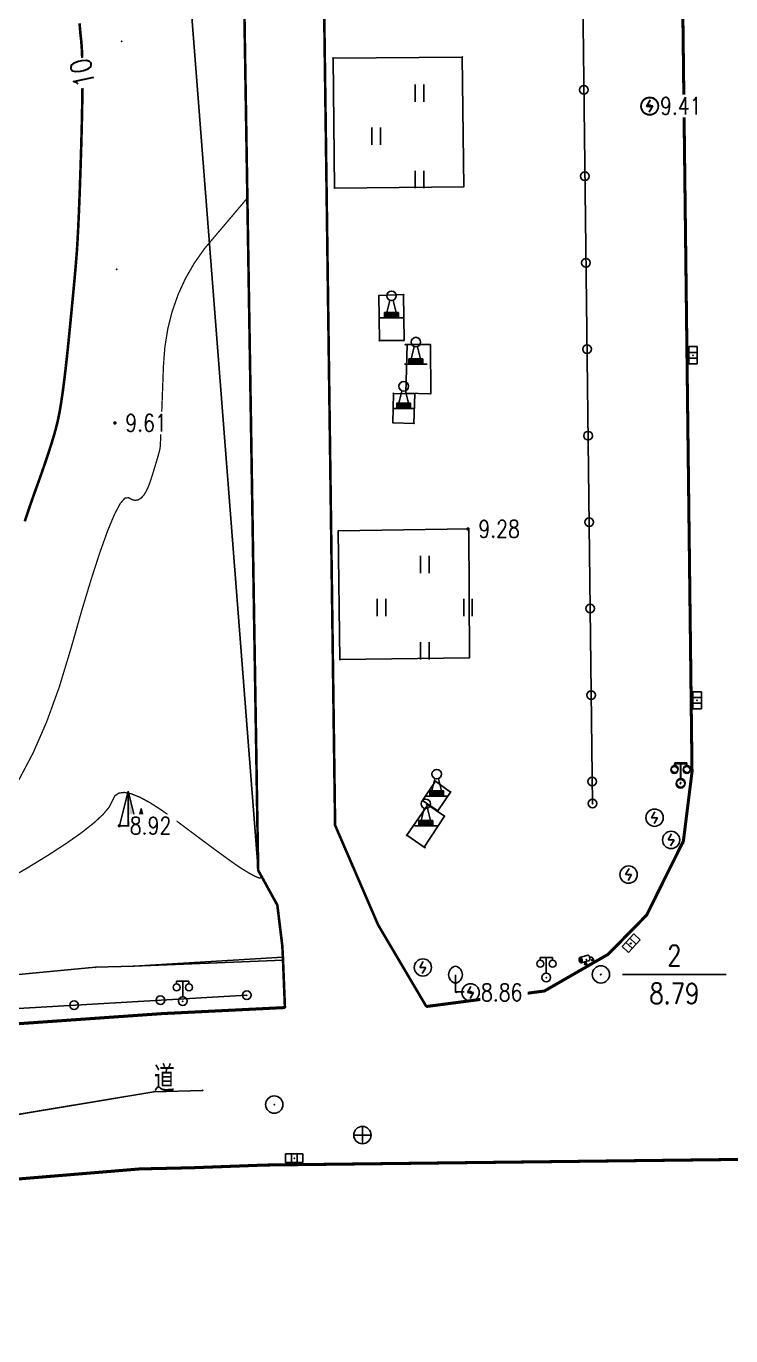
# Model space of a CAD drawing. Extents: x 871 to 1488, y 1110 to 1509.
# Drawn here: x 1171.6 to 1212.3, y 1185 to 1260.7 of the extents above; entities that cross this region are included whole.
import ezdxf
from ezdxf.enums import TextEntityAlignment as Align

# ---------------------------------------------------------------- set-up
doc = ezdxf.new("R2010")
doc.units = 0
doc.header["$LTSCALE"] = 0.5
doc.header["$PDSIZE"] = 0.2
doc.linetypes.add('X3', pattern=[5, 4, -1])
doc.layers.get('0').update_dxf_attribs({"linetype": 'CONTINUOUS'})
doc.layers.add('ASSIST', color=7, linetype='CONTINUOUS', plot=False)
for name, color, linetype in [('COMPONENT', 4, 'CONTINUOUS'), ('DGX', 2, 'CONTINUOUS'), ('DLDW', 11, 'CONTINUOUS'), ('DLSS', 4, 'CONTINUOUS'), ('GCD', 1, 'CONTINUOUS'), ('GXYZ', 2, 'CONTINUOUS'), ('KZD', 1, 'CONTINUOUS'), ('SXSS', 5, 'CONTINUOUS'), ('ZBTZ', 3, 'CONTINUOUS'), ('ZDH', 1, 'CONTINUOUS')]:
    doc.layers.add(name, color=color, linetype=linetype)
doc.styles.add('HZ', font='rs.shx', dxfattribs={"width": 0.8, "bigfont": 'hztxt.shx'})
doc.linetypes.add('1161', pattern='A,0,[149,AAA.SHX,S=0.15,R=0,X=0,Y=0],-1.6', length=1.6)

# ---------------------------------------------------------------- blocks, each defined once
blk = doc.blocks.new('gc097')
for p, q in [((-0.7, 2), (-0.7, 2.3)), ((-0.7, 2.3), (0.7, 2.3)), ((0, 0.5), (0, 2.3)), ((0.7, 2.3), (0.7, 2))]:
    blk.add_line(p, q)
for centre, radius in [((-0.7, 1.6), 0.4), ((0.73, 1.6), 0.4), ((0, 0), 0.5)]:
    blk.add_circle(centre, radius)
blk = doc.blocks.new('gc143')
for p, q in [((0, 1), (0, 2)), ((0, 1), (0, 0)), ((1, 0), (0, 0))]:
    blk.add_line(p, q)
for centre, start, end in [((0.225, 2), 102.68038, 257.31962), ((-0.225, 2), 282.68038, 77.31962)]:
    blk.add_arc(centre, 1.025, start, end)
blk = doc.blocks.new('gcbj0612')
for p, q in [((-0.75, 0.26), (0.16, 0.53)), ((-0.57, -0.34), (0.34, -0.07))]:
    blk.add_line(p, q)
at = {"flags": 128}
for points in [[(-0.73, 0.26), (-0.77, 0.25), (-0.79, 0.23), (-0.81, 0.19), (-0.83, 0.15), (-0.84, 0.1), (-0.84, 0.05), (-0.84, -0.01), (-0.83, -0.07), (-0.81, -0.12), (-0.79, -0.18), (-0.77, -0.23), (-0.74, -0.27), (-0.7, -0.3), (-0.67, -0.33), (-0.63, -0.34), (-0.6, -0.34), (-0.57, -0.34), (-0.54, -0.32), (-0.51, -0.29), (-0.49, -0.25), (-0.48, -0.2), (-0.47, -0.15), (-0.47, -0.1), (-0.48, -0.04), (-0.49, 0.02), (-0.51, 0.07), (-0.54, 0.13), (-0.56, 0.17), (-0.6, 0.21), (-0.63, 0.24), (-0.67, 0.26), (-0.7, 0.27)], [(-0.71, 0.18), (-0.72, 0.17), (-0.75, 0.12), (-0.75, 0.04), (-0.74, -0.06), (-0.7, -0.15), (-0.66, -0.22), (-0.62, -0.25), (-0.6, -0.26), (-0.59, -0.24), (-0.57, -0.2), (-0.56, -0.12), (-0.58, -0.02), (-0.61, 0.08), (-0.66, 0.14), (-0.7, 0.17)]]:
    blk.add_lwpolyline(points, close=True, dxfattribs=at)
blk.add_lwpolyline([(0.3, -0.08), (0.33, -0.07), (0.36, -0.05), (0.38, -0.02), (0.4, 0.02), (0.41, 0.07), (0.42, 0.12), (0.41, 0.18), (0.41, 0.23), (0.39, 0.29), (0.37, 0.35), (0.35, 0.4), (0.32, 0.44), (0.28, 0.48), (0.25, 0.51), (0.21, 0.52), (0.18, 0.53), (0.15, 0.52)], dxfattribs=at)
at = {"extrusion": (0, 0, -1), "flags": 128}
blk.add_lwpolyline([(-0.4, 0.25), (-0.51, 0.28), (-0.61, 0.29), (-0.69, 0.27), (-0.77, 0.2), (-0.81, 0.09), (-0.82, -0.01), (-0.8, -0.06), (-0.76, -0.08), (-0.7, -0.09), (-0.64, -0.09), (-0.59, -0.07), (-0.57, -0.04), (-0.59, -0.01), (-0.63, 0.02), (-0.69, 0.03), (-0.75, 0.03), (-0.79, 0.02), (-0.84, -0.01), (-0.89, -0.1), (-0.91, -0.19), (-0.9, -0.29), (-0.87, -0.38)], dxfattribs=at)
blk.add_lwpolyline([(-0.09, -0.2), (-0.22, -0.54), (0.05, -0.54)], close=True)
blk = doc.blocks.new('*U25')
at = {"linetype": 'Continuous'}
for points in [[(1.33, 1.33), (2, 0), (1, 4)], [(1.33, 1.33), (1, 4), (1, 0)], [(1.33, 1.33), (1, 0), (2, 0)]]:
    blk.add_solid(points, dxfattribs=at)
blk = doc.blocks.new('*U24')
at = {"linetype": 'Continuous'}
for points in [[(2.67, 0.67), (2.5, 2), (2.5, 0)], [(2.67, 0.67), (3, 0), (2.5, 2)], [(2.67, 0.67), (2.5, 0), (3, 0)]]:
    blk.add_solid(points, dxfattribs=at)
blk = doc.blocks.new('gc021')
for p, q in [((2, 0), (1, 4)), ((1, 4), (1, 0)), ((2.5, 0), (2.5, 2)), ((2.5, 2), (3, 0)), ((1, 0), (2, 0)), ((3, 0), (2.5, 0))]:
    blk.add_line(p, q)
for points in [[(0, 0), (1, 4)], [(1, 4), (1, 0), (2, 0)], [(2.5, 2), (2, 0), (2.5, 0)], [(0, 0), (1, 0)]]:
    blk.add_lwpolyline(points)
at = {"linetype": 'Continuous'}
for name in ['*U25', '*U24']:
    blk.add_blockref(name, (0, 0), dxfattribs=at)
blk = doc.blocks.new('gc041')
for p, q in [((-1, 0.5), (1, 0.5)), ((-1, -0.5), (-1, 0.5)), ((-0.33, 0.5), (-0.33, -0.5)), ((0.33, 0.5), (0.33, -0.5)), ((1, 0.5), (1, -0.5)), ((1, -0.5), (-1, -0.5))]:
    blk.add_line(p, q)
blk = doc.blocks.new('gc050')
for p, q in [((-0.35, 0), (0.05, 0.69)), ((-0.35, 0), (0.35, 0)), ((0.35, 0), (-0.06, -0.69))]:
    blk.add_line(p, q)
blk.add_circle((0, 0), 1)
blk = doc.blocks.new('gc043')
for p, q in [((-1, 0), (1, 0)), ((0, -1), (0, 1))]:
    blk.add_line(p, q)
blk.add_circle((0, 0), 1)
blk = doc.blocks.new('gc188')
blk.add_circle((0, 0), 1)
blk = doc.blocks.new('gc170')
at = {"linetype": 'Continuous'}
blk.add_circle((0, 0), 0.5, dxfattribs=at)
blk = doc.blocks.new('GC200')
at = {"linetype": 'Continuous', "const_width": 0.2, "flags": 128}
blk.add_lwpolyline([(-0.1, 0, 1), (0.1, 0, 1)], format="xyb", close=True, dxfattribs=at)
blk = doc.blocks.new('gc257')
blk.add_circle((0, 0), 1)
blk.add_point((0, 0))
blk = doc.blocks.new('*U35')
at = {"linetype": 'Continuous'}
for points in [[(0, 0.3), (0.8, 0.6), (-0.8, 0.6)], [(0, 0.3), (-0.8, 0.6), (-0.8, 0)], [(0, 0.3), (-0.8, 0), (0.8, 0)], [(0, 0.3), (0.8, 0), (0.8, 0.6)]]:
    blk.add_solid(points, dxfattribs=at)
blk = doc.blocks.new('gc107')
for points in [[(-0.55, 0.6), (-0.2, 2)], [(0.55, 0.6), (0.2, 2)], [(-1.3, 0), (-0.8, 0), (0.8, 0), (1.3, 0)], [(-0.8, 0), (-0.8, 0.6), (0.8, 0.6), (0.8, 0)]]:
    blk.add_lwpolyline(points)
blk.add_circle((0, 2.55), 0.55)
at = {"linetype": 'Continuous'}
blk.add_blockref('*U35', (0, 0), dxfattribs=at)
blk = doc.blocks.new('gc323')
at = {"flags": 128}
for points in [[(-0.5, 0), (-0.5, 2)], [(0.5, 0), (0.5, 2)]]:
    blk.add_lwpolyline(points, dxfattribs=at)

msp = doc.modelspace()

# ---------------------------------------------------------------- linework, layer by layer
at = {"linetype": 'Continuous'}
for p, q in [((1178.94, 1199.1, 8.559), (1133.638, 1191.526, 7.721)), ((1181.764, 1199.176, 8.611), (1178.94, 1199.1, 8.559))]:
    msp.add_line(p, q, dxfattribs=at)
at = {"linetype": 'Continuous', "flags": 128}
msp.add_lwpolyline([(1082.553, 1177.399), (1093.084, 1183.61), (1097.727, 1185.738), (1111.746, 1191.85), (1126.595, 1197.081), (1146.073, 1202.148), (1165.386, 1205.312), (1167.667, 1205.546), (1175.568, 1206.294), (1177.785, 1206.359), (1186.402, 1206.876), (1186.366, 1207.546), (1186.08, 1209.889), (1184.971, 1211.903), (1179.461, 1282.832), (1164.702, 1295.398), (1155.817, 1299.009), (1144.225, 1294.882), (1134.461, 1294.147), (1134.378, 1289.023), (1013.46, 1281.421)], dxfattribs=at)
at = {"linetype": 'Continuous', "elevation": 6.579, "flags": 128}
msp.add_lwpolyline([(984.029, 1119.173), (1012.444, 1129.25), (1030.348, 1138.236), (1047.644, 1148.317), (1073.631, 1163.367), (1094.294, 1175.843), (1133.638, 1191.526), (1178.94, 1199.1)], dxfattribs=at)
at = {"layer": 'ASSIST', "linetype": 'Continuous'}
msp.add_line((1201.996, 1407.02, 10.455), (1204.305, 1215.763, 9.162), dxfattribs=at)
at = {"layer": 'ASSIST', "linetype": 'Continuous', "flags": 128}
msp.add_lwpolyline([(1184.308, 1204.68), (1168.44, 1203.757), (1156.182, 1202.202), (1134.584, 1197.536), (1116.772, 1191.72), (1099.193, 1184.421), (1083.281, 1176.008), (1040.024, 1150.262), (1027.522, 1142.806), (1010.628, 1134.32), (1003.011, 1131.101)], dxfattribs=at)
at = {"layer": 'DGX', "color": 3, "linetype": 'Continuous', "const_width": 0.15, "elevation": 10, "flags": 128}
msp.add_lwpolyline([(1174.642, 1260.877), (1174.669, 1260.55), (1174.7, 1260.224), (1174.735, 1259.898), (1174.768, 1259.517), (1174.791, 1259.027), (1174.805, 1258.426), (1174.81, 1257.717), (1174.806, 1256.897), (1174.793, 1255.968), (1174.771, 1254.928), (1174.74, 1253.779), (1174.704, 1252.624), (1174.668, 1251.566), (1174.633, 1250.605), (1174.597, 1249.742), (1174.562, 1248.975), (1174.526, 1248.305), (1174.491, 1247.733), (1174.455, 1247.258), (1174.417, 1246.807), (1174.373, 1246.308), (1174.323, 1245.759), (1174.267, 1245.162), (1174.205, 1244.517), (1174.138, 1243.822), (1174.065, 1243.079), (1173.986, 1242.287), (1173.904, 1241.502), (1173.823, 1240.78), (1173.743, 1240.12), (1173.664, 1239.523), (1173.585, 1238.988), (1173.508, 1238.516), (1173.43, 1238.106), (1173.354, 1237.759), (1173.267, 1237.42), (1173.159, 1237.034), (1173.028, 1236.602), (1172.875, 1236.124), (1172.701, 1235.599), (1172.504, 1235.027), (1172.286, 1234.409), (1172.045, 1233.745), (1171.778, 1232.984), (1171.477, 1232.078)], dxfattribs=at)
at = {"layer": 'DGX', "linetype": 'Continuous', "const_width": 0.075, "flags": 128}
for points, elevation in [([(1184.347, 1250.774), (1181.878, 1247.859), (1181.28, 1247.011), (1180.767, 1246.121), (1180.341, 1245.191), (1180, 1244.22), (1179.745, 1243.207), (1179.576, 1242.154), (1179.493, 1241.059), (1179.455, 1240.01), (1179.421, 1239.092), (1179.391, 1238.306), (1179.365, 1237.651), (1179.343, 1237.128), (1179.326, 1236.737), (1179.312, 1236.477), (1179.303, 1236.349), (1179.289, 1236.265), (1179.259, 1236.139), (1179.215, 1235.97), (1179.155, 1235.758), (1179.08, 1235.503), (1178.99, 1235.206), (1178.886, 1234.866), (1178.766, 1234.483), (1178.634, 1234.113), (1178.495, 1233.812), (1178.348, 1233.579), (1178.193, 1233.415), (1178.029, 1233.319), (1177.858, 1233.291), (1177.679, 1233.332), (1177.492, 1233.442), (1177.273, 1233.431), (1176.996, 1233.111), (1176.663, 1232.483), (1176.272, 1231.545), (1175.825, 1230.299), (1175.32, 1228.744), (1174.758, 1226.88), (1174.14, 1224.707), (1173.466, 1222.487), (1172.739, 1220.482), (1171.96, 1218.692), (1171.127, 1217.116)], 9.5), ([(1185.187, 1211.51), (1185.157, 1211.485), (1185.094, 1211.462), (1185.023, 1211.462), (1184.944, 1211.486), (1184.856, 1211.525), (1184.759, 1211.572), (1184.652, 1211.627), (1184.537, 1211.69), (1184.412, 1211.761), (1184.277, 1211.841), (1184.134, 1211.929), (1183.981, 1212.024), (1183.783, 1212.156), (1183.504, 1212.35), (1183.145, 1212.608), (1182.704, 1212.929), (1182.183, 1213.312), (1181.581, 1213.759), (1180.898, 1214.27), (1180.134, 1214.843), (1179.375, 1215.389), (1178.704, 1215.818), (1178.122, 1216.131), (1177.63, 1216.326), (1177.226, 1216.404), (1176.911, 1216.365), (1176.686, 1216.21), (1176.549, 1215.937), (1176.37, 1215.573), (1176.015, 1215.145), (1175.486, 1214.652), (1174.782, 1214.095), (1173.903, 1213.473), (1172.849, 1212.787), (1171.621, 1212.036), (1170.217, 1211.22)], 9)]:
    msp.add_lwpolyline(points, dxfattribs=dict(at, elevation=elevation))
at = {"layer": 'DLDW', "linetype": 'Continuous', "flags": 128}
for points, elevation in [([(1193.382, 1245.195), (1191.956, 1245.129), (1191.981, 1242.526), (1193.408, 1242.54)], 9.429), ([(1193.491, 1242.297), (1194.929, 1242.304), (1194.953, 1239.456), (1193.506, 1239.495), (1193.581, 1242.295)], 9.403), ([(1192.797, 1239.479), (1194.024, 1239.446), (1193.979, 1237.744), (1192.752, 1237.777)], 9.385), ([(1196.103, 1216.428), (1195.233, 1217.046), (1194.483, 1215.935), (1195.364, 1215.34)], 9.135), ([(1195.741, 1215.032), (1194.562, 1213.241), (1193.567, 1213.928), (1194.785, 1215.692)], 9.109)]:
    msp.add_lwpolyline(points, close=True, dxfattribs=dict(at, elevation=elevation))
at = {"layer": 'DLSS', "linetype": 'Continuous', "const_width": 0.175, "flags": 128}
for points, elevation in [([(1194.696, 1204.024), (1201.524, 1204.922), (1205.206, 1207.041), (1207.436, 1209.312), (1209.563, 1213.599), (1210.06, 1217.588), (1207.856, 1399.647), (1206.044, 1409.589), (1198.49, 1413.529), (1019.16, 1436.77), (975.601, 1446.477)], 8.659), ([(988.427, 1127.787), (990.788, 1125.904), (993.922, 1126.963), (1010.814, 1133.51), (1020.926, 1138.3), (1028.106, 1142.098), (1034.318, 1145.718), (1048.748, 1154.336), (1068.018, 1165.828), (1083.626, 1175.112), (1098.724, 1183.13), (1116.228, 1190.601), (1137.489, 1197.31), (1156.314, 1201.233), (1168.71, 1202.862), (1179.428, 1203.615), (1186.519, 1203.964)], 6.63)]:
    msp.add_lwpolyline(points, dxfattribs=dict(at, elevation=elevation))
at = {"layer": 'DLSS', "linetype": 'X3', "const_width": 0.15, "elevation": 12.485, "flags": 128}
msp.add_lwpolyline([(1135.595, 1306.947), (1151.52, 1304.439), (1156.923, 1303.174), (1166.733, 1299.695), (1183.315, 1286.098), (1188.563, 1278.424), (1189.42, 1214.506), (1191.911, 1208.738), (1194.696, 1204.024)], dxfattribs=at)
at = {"layer": 'DLSS', "linetype": 'X3', "const_width": 0.15}
msp.add_lwpolyline([(1134.461, 1294.147), (1144.225, 1294.882), (1155.817, 1299.009), (1164.702, 1295.398), (1179.461, 1282.832), (1183.929, 1276.782), (1184.971, 1211.903), (1186.08, 1209.889), (1186.366, 1207.546), (1186.402, 1206.876), (1186.519, 1203.964)], dxfattribs=at)
at = {"layer": 'DLSS', "linetype": 'Continuous', "const_width": 0.175, "flags": 128}
msp.add_lwpolyline([(1460.277, 1198.106), (1405.34, 1197.459), (1185.349, 1194.858), (1181.212, 1194.703), (1178.117, 1194.633), (1169.906, 1193.953), (1160.637, 1192.83), (1153.465, 1191.634), (1141.842, 1189.126), (1126.802, 1184.815), (1111.381, 1179.02), (1097.346, 1172.431), (1084.597, 1165.251), (1072.904, 1158.293), (1053.386, 1146.695), (1039.51, 1138.393), (1032.835, 1134.456), (1024.771, 1130.123), (1023.394, 1129.439), (1014.663, 1125.383), (996.71, 1118.233), (983.054, 1114.358), (961.326, 1109.88)], dxfattribs=at)
at = {"layer": 'KZD', "linetype": 'Continuous'}
msp.add_line((1206.039, 1205.879), (1212.039, 1205.879), dxfattribs=at)
at = {"layer": 'ZBTZ', "linetype": '1161', "flags": 128}
for points, elevation in [([(1020.284, 1434.36), (1018.846, 1434.635), (975.761, 1445.017), (974.599, 1444.021), (976.622, 1297.17), (976.667, 1293.433), (977.082, 1260.359), (977.14, 1247.885), (987.302, 1248.093), (987.563, 1239.875), (979.366, 1239.67), (963.969, 1239.285), (964.736, 1230.673), (962.422, 1230.467), (963.264, 1211.145), (964.031, 1187.555), (968.129, 1164.597), (978.887, 1142.015), (988.427, 1127.787), (1013.14, 1137.603), (1027.097, 1144.743), (1039.656, 1152.3), (1045.268, 1155.482), (1064.515, 1166.983), (1082.553, 1177.399), (1093.084, 1183.61), (1097.727, 1185.738), (1111.746, 1191.85), (1126.595, 1197.081), (1146.073, 1202.148), (1165.386, 1205.312), (1167.667, 1205.546), (1175.568, 1206.294), (1177.785, 1206.359), (1186.409, 1206.705), (1186.366, 1207.546), (1186.08, 1209.889), (1184.971, 1211.903), (1183.929, 1276.782), (1179.461, 1282.832), (1164.702, 1295.398), (1155.817, 1299.009), (1144.225, 1294.882), (1134.461, 1294.147), (1134.378, 1289.023), (1013.46, 1281.421), (1013.743, 1298.844), (1014.262, 1308.48), (1011.575, 1356.136), (1013.259, 1381.339), (1018.608, 1422.274), (1020.284, 1434.36), (975.761, 1445.017)], 10.434), ([(1189.301, 1258.861), (1196.777, 1258.919), (1196.86, 1251.425), (1189.384, 1251.342)], 9.57), ([(1197.153, 1231.637), (1197.191, 1224.187), (1189.702, 1224.09), (1189.606, 1231.539)], 9.266)]:
    msp.add_lwpolyline(points, close=True, dxfattribs=dict(at, elevation=elevation))
at = {"layer": 'ZDH', "linetype": 'Continuous'}
for p in [(1177.073, 1259.836, 9.723), (1189.301, 1258.861, 9.57), (1196.777, 1258.919, 9.488), (1207.609, 1256.075, 9.381), (1207.613, 1256.099, 9.407), (1196.86, 1251.425, 9.438), (1176.79, 1246.657, 9.709), (1191.956, 1245.129, 9.456), (1193.382, 1245.195, 9.429), (1191.981, 1242.526, 9.421), (1193.491, 1242.297, 9.403), (1194.929, 1242.304, 9.389), (1210.117, 1241.681, 9.146), (1192.797, 1239.479, 9.385), (1193.506, 1239.495, 9.4), (1194.953, 1239.456, 9.343), (1176.686, 1237.769, 9.612), (1193.979, 1237.744, 9.355), (1197.105, 1231.641, 9.279), (1197.153, 1231.637, 9.266), (1189.702, 1224.09, 9.286), (1197.191, 1224.187, 9.256), (1210.355, 1221.73, 9.011), (1195.233, 1217.046, 9.157), (1209.411, 1216.96, 9.052), (1210.06, 1217.588, 8.968), (1210.061, 1217.584, 8.926), (1196.103, 1216.428, 9.135), (1209.389, 1216.902, 9.059), (1194.483, 1215.935, 9.137), (1194.721, 1215.714, 9.142), (1204.305, 1215.763, 9.162), (1195.337, 1215.34, 9.118), (1195.741, 1215.032, 9.109), (1207.894, 1214.943, 9.089), (1176.949, 1214.481, 8.917), (1189.42, 1214.506, 9.116), (1193.567, 1213.928, 9.085), (1193.596, 1213.926, 9.069), (1194.562, 1213.241, 9.035), (1194.614, 1213.212, 9.024), (1208.853, 1213.656, 9.062), (1209.563, 1213.458, 8.943), (1184.971, 1211.903, 9.021), (1206.39, 1211.629, 8.991), (1206.392, 1211.651, 9.027), (1186.08, 1209.889, 8.945), (1191.911, 1208.738, 8.843), (1207.436, 1209.312, 8.87), (1186.366, 1207.546, 8.806), (1206.5, 1207.664, 8.793), (1206.535, 1207.686, 8.824), (1177.785, 1206.359, 8.602), (1186.402, 1206.876, 8.712), (1203.946, 1206.73, 8.881), (1205.206, 1207.041, 8.825), (1175.568, 1206.294, 8.524), (1194.494, 1206.282, 8.821), (1201.634, 1205.701, 8.867), (1204.785, 1205.876, 8.793), (1204.789, 1205.879, 9.063), (1204.789, 1205.879, 9.075), (1204.789, 1205.879, 9.083), (1204.789, 1205.879, 8.842), (1204.789, 1205.879, 8.933), (1204.791, 1205.886, 8.788), (1196.384, 1204.865, 8.831), (1196.455, 1204.836, 8.785), (1197.253, 1204.841, 8.858), (1197.282, 1204.848, 8.822), (1201.524, 1204.922, 8.739), (1180.607, 1204.333, 8.627), (1184.308, 1204.68, 8.664), (1179.428, 1203.615, 8.522), (1186.519, 1203.964, 8.576), (1194.696, 1204.024, 8.659), (1178.94, 1199.1, 8.559), (1181.764, 1199.176, 8.611), (1185.901, 1198.357, 8.641), (1191, 1196.588, 8.65), (1187.06, 1195.255, 8.58), (1178.117, 1194.633, 8.476), (1181.212, 1194.703, 8.498), (1185.349, 1194.858, 8.537)]:
    msp.add_point(p, dxfattribs=at)

# ---------------------------------------------------------------- block references
at = {"layer": 'COMPONENT', "linetype": 'Continuous', "xscale": 0.5, "yscale": 0.5}
msp.add_blockref('gcbj0612', (1203.946, 1206.73, 9.102), dxfattribs=at)
at = {"layer": 'DLDW', "linetype": 'Continuous', "xscale": 0.5, "yscale": 0.5}
for name, p in [('gc107', (1192.682, 1243.847)), ('gc107', (1194.092, 1241.169)), ('gc107', (1193.388, 1238.611)), ('gc107', (1195.296, 1216.187)), ('gc097', (1209.389, 1216.902, 9.059)), ('gc097', (1209.411, 1216.96, 9.052)), ('gc021', (1176.949, 1214.481, 8.917)), ('gc107', (1194.664, 1214.473)), ('gc097', (1201.634, 1205.701, 8.867)), ('gc097', (1180.607, 1204.333, 8.627))]:
    msp.add_blockref(name, p, dxfattribs=at)
at = {"layer": 'GXYZ', "linetype": 'Continuous', "xscale": 0.5, "yscale": 0.5}
for name, p in [('gc050', (1207.609, 1256.075, 9.381)), ('gc050', (1207.613, 1256.099, 9.407)), ('gc050', (1207.894, 1214.943, 9.089)), ('gc050', (1208.853, 1213.656, 9.062)), ('gc050', (1206.392, 1211.651, 9.027)), ('gc050', (1194.494, 1206.282, 8.821)), ('gc050', (1197.253, 1204.841, 8.858)), ('gc188', (1185.901, 1198.357, 8.641)), ('gc043', (1191, 1196.588, 8.65)), ('gc041', (1187.06, 1195.255, 8.58))]:
    msp.add_blockref(name, p, dxfattribs=at)
at = {"layer": 'GXYZ', "linetype": 'Continuous'}
for p, xscale, yscale, rotation in [((1210.117, 1241.681, 9.146), 0.5, 0.5, 90), ((1210.355, 1221.73, 9.011), 0.5, 0.5, 90), ((1206.535, 1207.686, 8.824), 0.4999999999999811, 0.500000000000023, 47.5672999071182)]:
    msp.add_blockref('gc041', p, dxfattribs=dict(at, xscale=xscale, yscale=yscale, rotation=rotation))
at = {"layer": 'KZD', "linetype": 'Continuous', "xscale": 0.5, "yscale": 0.5}
msp.add_blockref('gc257', (1204.789, 1205.879, 8.792), dxfattribs=at)
at = {"layer": 'ZBTZ', "linetype": 'Continuous', "xscale": 0.5, "yscale": 0.5}
for name, p in [('gc323', (1194.301, 1256.342)), ('gc323', (1191.801, 1253.842)), ('gc323', (1194.301, 1251.342)), ('gc323', (1194.606, 1229.09)), ('gc323', (1192.106, 1226.59)), ('gc323', (1197.106, 1226.59)), ('gc323', (1194.606, 1224.09)), ('gc143', (1196.384, 1204.865, 8.831))]:
    msp.add_blockref(name, p, dxfattribs=at)
for p, rotation in [((1203.807, 1257.031), 270.6916846338216), ((1203.867, 1252.031), 270.6916846338216), ((1203.928, 1247.032), 270.6916846338216), ((1203.988, 1242.032), 270.6916846338216), ((1204.048, 1237.032), 270.6916846338216), ((1204.109, 1232.033), 270.6916846338216), ((1204.169, 1227.033), 270.6916846338216), ((1204.229, 1222.033), 270.6916846338216), ((1204.29, 1217.034), 270.6916846338216), ((1204.305, 1215.763), 270.6916846338216), ((1184.308, 1204.68), 183.3292305120475), ((1174.325, 1204.099), 183.3292305120475), ((1179.316, 1204.39), 183.3292305120475)]:
    msp.add_blockref('gc170', p, dxfattribs=dict(at, rotation=rotation))

# ---------------------------------------------------------------- texts
at = {"layer": 'KZD', "linetype": 'Continuous', "style": 'HZ', "width": 0.8}
for s, p in [('2', (1209.039, 1206.979)), ('8.79', (1209.039, 1204.779))]:
    msp.add_text(s, height=1.2, dxfattribs=at).set_placement(p, align=Align.MIDDLE)
at = {"layer": 'SXSS', "linetype": 'Continuous', "style": 'HZ', "width": 0.8}
msp.add_text('道', height=1.5, dxfattribs=at).set_placement((1178.94, 1199.1))

# ---------------------------------------------------------------- next in the draw order: wipeouts: each hides what was drawn before it
at = {"linetype": 'Continuous'}
for points in [[(1175.714, 1257.309), (1175.373, 1258.992), (1173.903, 1258.695), (1174.243, 1257.012)], [(1208.177, 1255.449), (1210.687, 1255.449), (1210.687, 1256.749), (1208.177, 1256.749)], [(1177.25, 1237.119), (1179.76, 1237.119), (1179.76, 1238.419), (1177.25, 1238.419)], [(1197.669, 1230.991), (1200.407, 1230.991), (1200.407, 1232.291), (1197.669, 1232.291)], [(1177.513, 1213.831), (1180.251, 1213.831), (1180.251, 1215.131), (1177.513, 1215.131)], [(1197.817, 1204.191), (1200.555, 1204.191), (1200.555, 1205.491), (1197.817, 1205.491)]]:
    msp.add_wipeout(points, dxfattribs=at)

# ---------------------------------------------------------------- next in the draw order: texts
at = {"layer": 'DGX', "linetype": 'Continuous', "style": 'HZ', "width": 0.8}
msp.add_text('10', height=1.2, rotation=101.44018, dxfattribs=at).set_placement((1174.808, 1258.002, 10), align=Align.MIDDLE)

# ---------------------------------------------------------------- next in the draw order: wipeouts: each hides what was drawn before it
at = {"linetype": 'Continuous'}
for points in [[(1208.177, 1255.449), (1210.687, 1255.449), (1210.687, 1256.749), (1208.177, 1256.749)], [(1177.25, 1237.119), (1179.76, 1237.119), (1179.76, 1238.419), (1177.25, 1238.419)], [(1197.669, 1230.991), (1200.407, 1230.991), (1200.407, 1232.291), (1197.669, 1232.291)], [(1177.513, 1213.831), (1180.251, 1213.831), (1180.251, 1215.131), (1177.513, 1215.131)], [(1197.817, 1204.191), (1200.555, 1204.191), (1200.555, 1205.491), (1197.817, 1205.491)]]:
    msp.add_wipeout(points, dxfattribs=at)

# ---------------------------------------------------------------- next in the draw order: wipeouts: each hides what was drawn before it
for points in [[(1208.177, 1255.449), (1210.687, 1255.449), (1210.687, 1256.749), (1208.177, 1256.749)], [(1177.25, 1237.119), (1179.76, 1237.119), (1179.76, 1238.419), (1177.25, 1238.419)], [(1197.669, 1230.991), (1200.407, 1230.991), (1200.407, 1232.291), (1197.669, 1232.291)], [(1177.513, 1213.831), (1180.251, 1213.831), (1180.251, 1215.131), (1177.513, 1215.131)], [(1197.817, 1204.191), (1200.555, 1204.191), (1200.555, 1205.491), (1197.817, 1205.491)]]:
    msp.add_wipeout(points, dxfattribs=at)

# ---------------------------------------------------------------- next in the draw order: block references
at = {"layer": 'GCD', "linetype": 'Continuous'}
ref = msp.add_blockref('GC200', (1207.613, 1256.099, 9.407), dxfattribs=dict(at, xscale=0.5, yscale=0.5, zscale=0.5))
ref.add_attrib('height', '9.41', dxfattribs={"linetype": 'Continuous', "height": 1, "style": 'HZ', "width": 0.8}).set_placement((1208.213, 1256.099, 9.407), align=Align.MIDDLE_LEFT)
ref = msp.add_blockref('GC200', (1176.686, 1237.769, 9.612), dxfattribs=dict(at, xscale=0.5, yscale=0.5, zscale=0.5))
ref.add_attrib('height', '9.61', dxfattribs={"linetype": 'Continuous', "height": 1, "style": 'HZ', "width": 0.8}).set_placement((1177.286, 1237.769, 9.612), align=Align.MIDDLE_LEFT)
ref = msp.add_blockref('GC200', (1197.105, 1231.641, 9.279), dxfattribs=dict(at, xscale=0.5, yscale=0.5, zscale=0.5))
ref.add_attrib('height', '9.28', dxfattribs={"linetype": 'Continuous', "height": 1, "style": 'HZ', "width": 0.8}).set_placement((1197.705, 1231.641, 9.279), align=Align.MIDDLE_LEFT)
ref = msp.add_blockref('GC200', (1176.949, 1214.481, 8.917), dxfattribs=dict(at, xscale=0.5, yscale=0.5, zscale=0.5))
ref.add_attrib('height', '8.92', dxfattribs={"linetype": 'Continuous', "height": 1, "style": 'HZ', "width": 0.8}).set_placement((1177.549, 1214.481, 8.917), align=Align.MIDDLE_LEFT)
ref = msp.add_blockref('GC200', (1197.253, 1204.841, 8.858), dxfattribs=dict(at, xscale=0.5, yscale=0.5, zscale=0.5))
ref.add_attrib('height', '8.86', dxfattribs={"linetype": 'Continuous', "height": 1, "style": 'HZ', "width": 0.8}).set_placement((1197.853, 1204.841, 8.858), align=Align.MIDDLE_LEFT)

doc.saveas('drawing.dxf')
